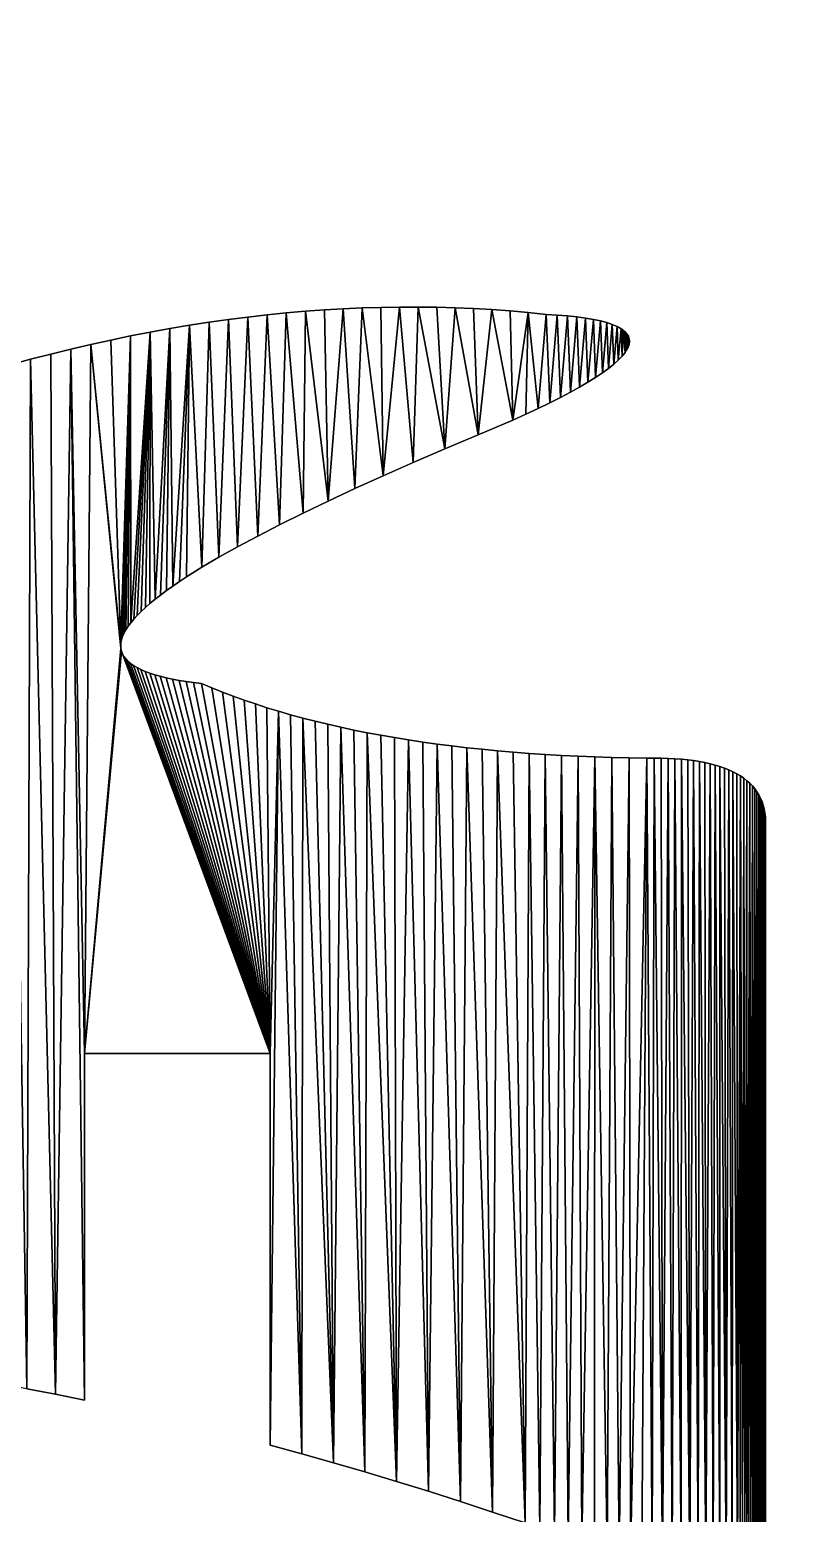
# Model space of a CAD drawing. Extents: x 10 to 917, y 10 to 841.
# Drawn here: x 140.4 to 166.9, y 176.2 to 226.8 of the extents above; entities that cross this region are included whole.
import ezdxf

# ---------------------------------------------------------------- set-up
doc = ezdxf.new("R2010")
doc.units = 0
doc.header["$MEASUREMENT"] = 0
doc.layers.get('0').update_dxf_attribs({"linetype": 'CONTINUOUS'})

msp = doc.modelspace()

# ---------------------------------------------------------------- linework, layer by layer
for p, q in [((149.179, 217.122), (148.524, 217.057)), ((149.831, 217.179), (149.179, 217.122)), ((150.48, 217.226), (149.831, 217.179)), ((151.126, 217.264), (150.48, 217.226)), ((151.77, 217.293), (151.126, 217.264)), ((152.411, 217.312), (151.77, 217.293)), ((153.049, 217.322), (152.411, 217.312)), ((153.685, 217.323), (153.049, 217.322)), ((154.317, 217.315), (153.685, 217.323)), ((154.947, 217.297), (154.317, 217.315)), ((155.575, 217.27), (154.947, 217.297)), ((156.199, 217.234), (155.575, 217.27)), ((156.821, 217.188), (156.199, 217.234)), ((157.44, 217.133), (156.821, 217.188)), ((158.056, 217.069), (157.44, 217.133)), ((158.43, 217.047), (158.056, 217.069)), ((145.209, 216.588), (144.538, 216.467)), ((145.878, 216.7), (145.209, 216.588)), ((146.544, 216.803), (145.878, 216.7)), ((147.206, 216.897), (146.544, 216.803)), ((147.867, 216.981), (147.206, 216.897)), ((148.524, 217.057), (147.867, 216.981)), ((158.777, 217.019), (158.43, 217.047)), ((159.098, 216.985), (158.777, 217.019)), ((159.393, 216.945), (159.098, 216.985)), ((159.661, 216.9), (159.393, 216.945)), ((159.903, 216.848), (159.661, 216.9)), ((160.118, 216.791), (159.903, 216.848)), ((160.307, 216.728), (160.118, 216.791)), ((160.469, 216.659), (160.307, 216.728)), ((160.605, 216.584), (160.469, 216.659)), ((160.664, 216.545), (160.605, 216.584)), ((143.188, 216.196), (142.508, 216.046)), ((143.864, 216.336), (143.188, 216.196)), ((144.538, 216.467), (143.864, 216.336)), ((160.715, 216.504), (160.664, 216.545)), ((160.76, 216.461), (160.715, 216.504)), ((160.798, 216.417), (160.76, 216.461)), ((160.83, 216.372), (160.798, 216.417)), ((160.855, 216.325), (160.83, 216.372)), ((160.874, 216.277), (160.855, 216.325)), ((160.867, 216.013), (160.882, 216.069)), ((160.885, 216.227), (160.874, 216.277)), ((160.882, 216.069), (160.889, 216.123)), ((160.891, 216.176), (160.885, 216.227)), ((160.889, 216.123), (160.891, 216.176)), ((140.454, 215.542), (139.764, 215.356)), ((141.141, 215.72), (140.454, 215.542)), ((141.826, 215.888), (141.141, 215.72)), ((142.508, 216.046), (141.826, 215.888)), ((160.513, 215.515), (160.641, 215.649)), ((160.641, 215.649), (160.743, 215.776)), ((160.743, 215.776), (160.784, 215.837)), ((160.784, 215.837), (160.818, 215.897)), ((160.818, 215.897), (160.846, 215.956)), ((160.846, 215.956), (160.867, 216.013)), ((159.736, 214.924), (159.97, 215.081)), ((159.97, 215.081), (160.177, 215.231)), ((160.177, 215.231), (160.358, 215.376)), ((160.358, 215.376), (160.513, 215.515)), ((158.876, 214.419), (159.189, 214.594)), ((159.189, 214.594), (159.476, 214.762)), ((159.476, 214.762), (159.736, 214.924)), ((157.778, 213.862), (158.171, 214.054)), ((158.171, 214.054), (158.537, 214.239)), ((158.537, 214.239), (158.876, 214.419)), ((156.914, 213.461), (157.36, 213.665)), ((157.36, 213.665), (157.778, 213.862)), ((155.726, 212.968), (156.914, 213.461)), ((154.593, 212.488), (155.726, 212.968)), ((152.492, 211.569), (153.515, 212.022)), ((153.515, 212.022), (154.593, 212.488)), ((151.525, 211.131), (152.492, 211.569)), ((150.613, 210.706), (151.525, 211.131)), ((149.756, 210.295), (150.613, 210.706)), ((148.954, 209.897), (149.756, 210.295)), ((147.516, 209.144), (148.208, 209.514)), ((148.208, 209.514), (148.954, 209.897)), ((146.88, 208.788), (147.516, 209.144)), ((146.3, 208.446), (146.88, 208.788)), ((145.304, 207.802), (145.532, 207.958)), ((145.532, 207.958), (145.774, 208.117)), ((145.774, 208.117), (146.3, 208.446)), ((144.702, 207.356), (144.889, 207.501)), ((144.889, 207.501), (145.09, 207.65)), ((145.09, 207.65), (145.304, 207.802)), ((144.225, 206.94), (144.37, 207.075)), ((144.37, 207.075), (144.529, 207.214)), ((144.529, 207.214), (144.702, 207.356)), ((143.781, 206.434), (143.871, 206.555)), ((143.871, 206.555), (143.975, 206.68)), ((143.975, 206.68), (144.093, 206.808)), ((144.093, 206.808), (144.225, 206.94)), ((143.538, 205.879), (143.559, 205.983)), ((143.559, 205.983), (143.594, 206.091)), ((143.594, 206.091), (143.643, 206.202)), ((143.643, 206.202), (143.705, 206.316)), ((143.705, 206.316), (143.781, 206.434)), ((143.531, 205.778), (143.538, 205.879)), ((143.537, 205.681), (143.531, 205.778)), ((143.558, 205.587), (143.537, 205.681)), ((143.592, 205.497), (143.558, 205.587)), ((143.64, 205.41), (143.592, 205.497)), ((143.702, 205.326), (143.64, 205.41)), ((143.777, 205.246), (143.702, 205.326)), ((143.867, 205.169), (143.777, 205.246)), ((143.97, 205.096), (143.867, 205.169)), ((144.087, 205.026), (143.97, 205.096)), ((144.218, 204.96), (144.087, 205.026)), ((144.362, 204.897), (144.218, 204.96)), ((144.521, 204.837), (144.362, 204.897)), ((144.693, 204.781), (144.521, 204.837)), ((144.879, 204.729), (144.693, 204.781)), ((145.079, 204.68), (144.879, 204.729)), ((145.293, 204.634), (145.079, 204.68)), ((145.52, 204.592), (145.293, 204.634)), ((145.762, 204.553), (145.52, 204.592)), ((146.017, 204.517), (145.762, 204.553)), ((146.286, 204.485), (146.017, 204.517)), ((146.638, 204.336), (146.286, 204.485)), ((146.999, 204.192), (146.638, 204.336)), ((147.367, 204.052), (146.999, 204.192)), ((147.743, 203.916), (147.367, 204.052)), ((148.127, 203.785), (147.743, 203.916)), ((148.519, 203.658), (148.127, 203.785)), ((148.919, 203.536), (148.519, 203.658)), ((149.327, 203.418), (148.919, 203.536)), ((149.743, 203.305), (149.327, 203.418)), ((150.167, 203.196), (149.743, 203.305)), ((150.598, 203.092), (150.167, 203.196)), ((151.037, 202.992), (150.598, 203.092)), ((151.485, 202.897), (151.037, 202.992)), ((151.94, 202.806), (151.485, 202.897)), ((152.403, 202.719), (151.94, 202.806)), ((152.874, 202.637), (152.403, 202.719)), ((153.353, 202.56), (152.874, 202.637)), ((153.839, 202.487), (153.353, 202.56)), ((154.334, 202.418), (153.839, 202.487)), ((154.836, 202.354), (154.334, 202.418)), ((155.347, 202.294), (154.836, 202.354)), ((155.865, 202.239), (155.347, 202.294)), ((156.391, 202.189), (155.865, 202.239)), ((156.925, 202.142), (156.391, 202.189)), ((157.467, 202.101), (156.925, 202.142)), ((158.017, 202.063), (157.467, 202.101)), ((158.575, 202.03), (158.017, 202.063)), ((159.14, 202.002), (158.575, 202.03)), ((159.714, 201.978), (159.14, 202.002)), ((160.295, 201.959), (159.714, 201.978)), ((160.885, 201.944), (160.295, 201.959)), ((161.482, 201.933), (160.885, 201.944)), ((161.735, 201.936), (161.482, 201.933)), ((161.98, 201.934), (161.735, 201.936)), ((162.217, 201.928), (161.98, 201.934)), ((162.446, 201.916), (162.217, 201.928)), ((162.667, 201.9), (162.446, 201.916)), ((162.88, 201.879), (162.667, 201.9)), ((163.084, 201.853), (162.88, 201.879)), ((163.28, 201.823), (163.084, 201.853)), ((163.468, 201.787), (163.28, 201.823)), ((163.648, 201.747), (163.468, 201.787)), ((163.82, 201.702), (163.648, 201.747)), ((163.983, 201.652), (163.82, 201.702)), ((164.139, 201.598), (163.983, 201.652)), ((164.286, 201.538), (164.139, 201.598)), ((164.425, 201.474), (164.286, 201.538)), ((164.556, 201.405), (164.425, 201.474)), ((164.679, 201.332), (164.556, 201.405)), ((164.794, 201.253), (164.679, 201.332)), ((164.9, 201.17), (164.794, 201.253)), ((164.998, 201.082), (164.9, 201.17)), ((165.089, 200.989), (164.998, 201.082)), ((165.171, 200.891), (165.089, 200.989)), ((165.244, 200.789), (165.171, 200.891)), ((165.31, 200.682), (165.244, 200.789)), ((165.368, 200.57), (165.31, 200.682)), ((165.417, 200.453), (165.368, 200.57)), ((165.458, 200.332), (165.417, 200.453)), ((165.491, 200.205), (165.458, 200.332)), ((165.516, 200.074), (165.491, 200.205)), ((165.533, 199.938), (165.516, 200.074)), ((165.542, 199.798), (165.533, 199.938)), ((165.542, 199.652), (165.542, 199.798)), ((165.542, 176.142), (165.542, 199.652)), ((142.293, 180.049), (142.293, 191.861)), ((142.293, 191.861), (148.634, 191.861)), ((148.634, 191.861), (148.634, 178.511)), ((140.32, 180.435), (141.305, 180.246)), ((141.305, 180.246), (142.293, 180.049)), ((148.634, 178.511), (149.711, 178.216)), ((149.711, 178.216), (150.787, 177.911)), ((150.787, 177.911), (151.865, 177.597)), ((151.865, 177.597), (152.946, 177.271)), ((152.946, 177.271), (154.032, 176.935)), ((154.032, 176.935), (155.124, 176.587)), ((155.124, 176.587), (156.224, 176.228)), ((156.224, 176.228), (157.334, 175.856))]:
    msp.add_line(p, q)

# ---------------------------------------------------------------- meshes
mesh = msp.add_polyface()
corners = [(153.596, 245.839), (155.88, 237.58), (153.403, 240.892), (154.297, 247.525), (154.704, 250.699), (155.983, 253.643), (159.676, 233.786), (158.997, 256.83), (160.985, 249.147), (161.005, 249.35), (162.087, 258.875), (160.97, 248.938), (160.961, 248.722), (160.957, 248.5), (161.031, 249.547), (161.062, 249.737), (161.099, 249.921), (161.141, 250.099), (161.189, 250.27), (161.242, 250.435), (161.301, 250.593), (161.365, 250.745), (161.435, 250.891), (161.51, 251.031), (161.59, 251.164), (161.676, 251.291), (161.768, 251.411), (161.865, 251.525), (161.968, 251.633), (162.076, 251.734), (162.189, 251.829), (165.73, 260.267), (162.308, 251.917), (162.433, 252), (162.563, 252.076), (162.698, 252.145), (162.839, 252.208), (162.986, 252.265), (163.138, 252.315), (163.295, 252.36), (163.458, 252.397), (165.949, 252.397), (167.083, 260.39), (167.083, 252.397), (173.811, 263.737), (173.425, 262.363), (173.425, 263.608), (173.425, 244.923), (173.425, 243.677), (193.579, 260.267), (192.225, 252.397), (192.225, 260.39), (193.359, 252.397), (195.85, 252.397), (197.221, 258.875), (196.013, 252.36), (196.17, 252.315), (196.322, 252.265), (196.469, 252.208), (196.61, 252.145), (196.745, 252.076), (196.875, 252), (197, 251.917), (197.119, 251.829), (197.232, 251.734), (200.311, 256.83), (197.34, 251.633), (197.443, 251.525), (197.54, 251.411), (197.632, 251.291), (197.718, 251.164), (197.798, 251.031), (197.873, 250.891), (197.943, 250.745), (198.007, 250.593), (198.066, 250.435), (198.119, 250.27), (198.167, 250.099), (198.209, 249.921), (198.246, 249.737), (198.277, 249.547), (198.303, 249.35), (198.323, 249.147), (198.338, 248.938), (198.347, 248.722), (198.351, 248.5), (199.632, 233.786), (203.428, 237.58), (203.325, 253.643), (204.605, 250.699), (205.011, 247.525), (205.906, 240.892), (205.713, 245.839), (161.192, 245.878), (165.949, 228.729), (161.147, 246.061), (161.107, 246.252), (161.071, 246.449), (161.041, 246.655), (161.016, 246.867), (160.996, 247.086), (160.981, 247.313), (160.971, 247.547), (160.966, 247.788), (160.959, 248.272), (160.966, 248.037), (161.242, 245.702), (161.298, 245.533), (161.358, 245.371), (161.423, 245.217), (161.494, 245.07), (161.569, 244.93), (161.649, 244.797), (161.735, 244.672), (161.825, 244.554), (161.921, 244.443), (162.021, 244.339), (162.127, 244.243), (162.237, 244.154), (162.353, 244.072), (162.473, 243.997), (162.599, 243.93), (162.73, 243.87), (162.865, 243.817), (163.006, 243.771), (163.151, 243.733), (163.302, 243.701), (163.458, 243.677), (172.179, 243.677), (171.347, 224.173), (176.592, 221.167), (174.199, 263.858), (174.587, 263.97), (174.975, 264.074), (175.364, 264.169), (175.754, 264.256), (176.143, 264.335), (176.533, 264.406), (176.923, 264.468), (179.654, 221.035), (177.314, 264.522), (177.704, 264.568), (178.094, 264.605), (178.485, 264.634), (178.875, 264.655), (179.265, 264.668), (179.654, 264.672), (182.717, 221.167), (180.044, 264.668), (180.433, 264.655), (180.823, 264.634), (181.214, 264.605), (181.604, 264.568), (181.994, 264.522), (182.385, 264.468), (182.775, 264.406), (187.962, 224.173), (183.165, 264.335), (183.554, 264.256), (185.883, 243.677), (183.944, 264.169), (184.333, 264.074), (184.721, 263.97), (185.109, 263.858), (185.497, 263.737), (185.883, 263.608), (185.883, 262.363), (185.883, 244.923), (187.129, 243.677), (195.85, 243.677), (193.359, 228.729), (196.006, 243.701), (196.157, 243.733), (196.302, 243.771), (196.443, 243.817), (196.578, 243.87), (196.709, 243.93), (196.835, 243.997), (196.955, 244.072), (197.071, 244.154), (197.181, 244.243), (197.287, 244.339), (197.387, 244.443), (197.483, 244.554), (197.573, 244.672), (197.659, 244.797), (197.739, 244.93), (197.814, 245.07), (197.885, 245.217), (197.95, 245.371), (198.01, 245.533), (198.066, 245.702), (198.116, 245.878), (198.161, 246.061), (198.201, 246.252), (198.237, 246.449), (198.267, 246.655), (198.292, 246.867), (198.312, 247.086), (198.327, 247.313), (198.337, 247.547), (198.342, 247.788), (198.342, 248.037), (198.349, 248.272)]
mesh.append_faces([[corners[k] for k in face] for face in [(0, 1, 2), (41, 42, 43), (44, 45, 46), (49, 50, 51), (91, 90, 92), (103, 104, 105), (159, 166, 167)]], dxfattribs={"vtx0": -1})
mesh.append_faces([[corners[k] for k in face] for face in [(1, 5, 6), (8, 7, 9), (9, 10, 14), (14, 10, 15), (15, 10, 16), (16, 10, 17), (17, 10, 18), (18, 10, 19), (19, 10, 20), (20, 10, 21), (21, 10, 22), (22, 10, 23), (23, 10, 24), (24, 10, 25), (25, 10, 26), (26, 10, 27), (27, 10, 28), (28, 10, 29), (29, 10, 30), (30, 31, 32), (32, 31, 33), (33, 31, 34), (34, 31, 35), (35, 31, 36), (36, 31, 37), (37, 31, 38), (38, 31, 39), (39, 31, 40), (40, 31, 41), (45, 44, 47), (47, 44, 48), (50, 49, 52), (52, 49, 53), (53, 54, 55), (55, 54, 56), (56, 54, 57), (57, 54, 58), (58, 54, 59), (59, 54, 60), (60, 54, 61), (61, 54, 62), (62, 54, 63), (63, 54, 64), (64, 65, 66), (66, 65, 67), (67, 65, 68), (68, 65, 69), (69, 65, 70), (70, 65, 71), (71, 65, 72), (72, 65, 73), (73, 65, 74), (74, 65, 75), (75, 65, 76), (76, 65, 77), (77, 65, 78), (78, 65, 79), (79, 65, 80), (80, 65, 81), (81, 65, 82), (82, 65, 83), (83, 65, 84), (84, 65, 85), (86, 65, 87), (87, 90, 91), (6, 93, 94), (93, 6, 95), (95, 6, 96), (96, 6, 97), (97, 6, 98), (98, 6, 99), (99, 6, 100), (100, 6, 101), (101, 6, 102), (102, 6, 103), (104, 6, 13), (94, 128, 129), (129, 128, 130), (130, 138, 139), (139, 146, 147), (147, 155, 156), (156, 169, 170), (170, 169, 86)]], dxfattribs={"vtx0": -1, "vtx1": -1})
mesh.append_faces([[corners[k] for k in face] for face in [(6, 7, 8), (85, 65, 86), (103, 6, 104), (130, 48, 44), (156, 158, 159)]], dxfattribs={"vtx0": -1, "vtx1": -1, "vtx2": -1})
mesh.append_faces([[corners[k] for k in face] for face in [(1, 0, 3), (1, 3, 4), (1, 4, 5), (6, 5, 7), (9, 7, 10), (6, 8, 11), (6, 11, 12), (6, 12, 13), (30, 10, 31), (41, 31, 42), (53, 49, 54), (64, 54, 65), (87, 65, 88), (87, 88, 89), (87, 89, 90), (94, 93, 106), (94, 106, 107), (94, 107, 108), (94, 108, 109), (94, 109, 110), (94, 110, 111), (94, 111, 112), (94, 112, 113), (94, 113, 114), (94, 114, 115), (94, 115, 116), (94, 116, 117), (94, 117, 118), (94, 118, 119), (94, 119, 120), (94, 120, 121), (94, 121, 122), (94, 122, 123), (94, 123, 124), (94, 124, 125), (94, 125, 126), (94, 126, 127), (94, 127, 128), (130, 128, 48), (130, 44, 131), (130, 131, 132), (130, 132, 133), (130, 133, 134), (130, 134, 135), (130, 135, 136), (130, 136, 137), (130, 137, 138), (139, 138, 140), (139, 140, 141), (139, 141, 142), (139, 142, 143), (139, 143, 144), (139, 144, 145), (139, 145, 146), (147, 146, 148), (147, 148, 149), (147, 149, 150), (147, 150, 151), (147, 151, 152), (147, 152, 153), (147, 153, 154), (147, 154, 155), (156, 155, 157), (156, 157, 158), (159, 158, 160), (159, 160, 161), (159, 161, 162), (159, 162, 163), (159, 163, 164), (159, 164, 165), (159, 165, 166), (156, 159, 168), (156, 168, 169), (86, 169, 171), (86, 171, 172), (86, 172, 173), (86, 173, 174), (86, 174, 175), (86, 175, 176), (86, 176, 177), (86, 177, 178), (86, 178, 179), (86, 179, 180), (86, 180, 181), (86, 181, 182), (86, 182, 183), (86, 183, 184), (86, 184, 185), (86, 185, 186), (86, 186, 187), (86, 187, 188), (86, 188, 189), (86, 189, 190), (86, 190, 191), (86, 191, 192), (86, 192, 193), (86, 193, 194), (86, 194, 195), (86, 195, 196), (86, 196, 197), (86, 197, 198), (86, 198, 199), (86, 199, 200), (86, 200, 201), (86, 201, 202), (86, 202, 203), (86, 203, 85)]], dxfattribs={"vtx0": -1, "vtx2": -1})
mesh = msp.add_polyface()
corners = [(133.917, 214.657), (133.876, 224.774), (134.285, 225.007), (133.967, 214.808), (134.09, 215.134), (134.243, 215.493), (134.428, 215.885), (134.688, 225.227), (134.642, 216.309), (134.887, 216.767), (135.086, 225.435), (135.163, 217.256), (135.479, 225.629), (135.469, 217.778), (135.806, 218.333), (135.866, 225.81), (136.173, 218.921), (136.247, 225.978), (136.571, 219.541), (136.623, 226.133), (137, 220.194), (137.016, 226.319), (137.459, 220.88), (137.737, 226.631), (137.948, 221.598), (138.065, 226.757), (138.468, 222.349), (143.864, 216.336), (143.531, 205.778), (143.188, 216.196), (143.538, 205.879), (143.559, 205.983), (143.594, 206.091), (143.643, 206.202), (143.705, 206.316), (143.781, 206.434), (143.871, 206.555), (144.538, 216.467), (137.38, 180.942), (136.975, 214.517), (137.676, 214.741), (138.358, 180.783), (138.375, 214.955), (139.338, 180.613), (139.07, 215.16), (139.764, 215.356), (140.32, 180.435), (140.454, 215.542), (141.305, 180.246), (141.141, 215.72), (141.826, 215.888), (142.293, 191.861), (142.508, 216.046), (143.537, 205.681)]
mesh.append_faces([[corners[k] for k in face] for face in [(0, 2, 3), (3, 2, 4), (4, 2, 5), (5, 2, 6), (6, 7, 8), (8, 7, 9), (9, 10, 11), (11, 12, 13), (13, 12, 14), (14, 15, 16), (16, 17, 18), (18, 19, 20), (20, 21, 22), (22, 23, 24), (24, 25, 26), (27, 28, 29), (28, 27, 30), (30, 27, 31), (31, 27, 32), (32, 27, 33), (33, 27, 34), (34, 27, 35), (35, 27, 36), (53, 52, 28)]], dxfattribs={"vtx0": -1, "vtx1": -1})
mesh.append_faces([[corners[k] for k in face] for face in [(51, 52, 53)]], dxfattribs={"vtx0": -1, "vtx1": -1, "vtx2": -1})
mesh.append_faces([[corners[k] for k in face] for face in [(0, 1, 2), (6, 2, 7), (9, 7, 10), (11, 10, 12), (14, 12, 15), (16, 15, 17), (18, 17, 19), (36, 27, 37), (38, 39, 40), (41, 40, 42), (43, 42, 44), (43, 44, 45), (46, 45, 47), (48, 47, 49), (48, 49, 50), (51, 50, 52), (28, 52, 29)]], dxfattribs={"vtx0": -1, "vtx2": -1})
mesh = msp.add_polyface()
corners = [(143.871, 206.555), (144.538, 216.467), (143.975, 206.68), (144.093, 206.808), (144.225, 206.94), (144.37, 207.075), (144.529, 207.214), (144.702, 207.356), (145.209, 216.588), (144.889, 207.501), (145.09, 207.65), (145.304, 207.802), (145.878, 216.7), (145.532, 207.958), (145.774, 208.117), (146.3, 208.446), (146.544, 216.803), (146.88, 208.788), (147.206, 216.897), (147.516, 209.144), (147.867, 216.981), (148.208, 209.514), (148.524, 217.057), (148.954, 209.897), (149.179, 217.122), (149.756, 210.295), (149.831, 217.179), (150.613, 210.706), (150.48, 217.226), (151.126, 217.264), (151.525, 211.131), (151.77, 217.293), (152.492, 211.569), (152.411, 217.312), (153.049, 217.322), (153.515, 212.022), (153.685, 217.323), (154.593, 212.488), (154.317, 217.315), (154.947, 217.297), (155.726, 212.968), (155.575, 217.27), (156.199, 217.234), (156.914, 213.461)]
mesh.append_faces([[corners[k] for k in face] for face in [(0, 1, 2), (2, 1, 3), (3, 1, 4), (4, 1, 5), (5, 1, 6), (6, 1, 7), (7, 8, 9), (9, 8, 10), (10, 8, 11), (11, 12, 13), (13, 12, 14), (14, 12, 15), (15, 16, 17), (17, 18, 19), (19, 20, 21), (21, 22, 23), (23, 24, 25), (25, 26, 27), (27, 29, 30), (30, 31, 32), (32, 34, 35), (35, 36, 37), (37, 39, 40), (40, 42, 43)]], dxfattribs={"vtx0": -1, "vtx1": -1})
mesh.append_faces([[corners[k] for k in face] for face in [(7, 1, 8), (11, 8, 12), (15, 12, 16), (17, 16, 18), (19, 18, 20), (21, 20, 22), (23, 22, 24), (25, 24, 26), (27, 26, 28), (27, 28, 29), (30, 29, 31), (32, 31, 33), (32, 33, 34), (35, 34, 36), (37, 36, 38), (37, 38, 39), (40, 39, 41), (40, 41, 42)]], dxfattribs={"vtx0": -1, "vtx2": -1})
mesh = msp.add_polyface()
corners = [(156.914, 213.461), (156.199, 217.234), (156.821, 217.188), (157.44, 217.133), (157.36, 213.665), (157.778, 213.862), (158.056, 217.069), (158.171, 214.054), (158.43, 217.047), (158.537, 214.239), (158.777, 217.019), (158.876, 214.419), (159.098, 216.985), (159.189, 214.594), (159.393, 216.945), (159.476, 214.762), (159.661, 216.9), (159.736, 214.924), (159.903, 216.848), (159.97, 215.081), (160.118, 216.791), (160.177, 215.231), (160.307, 216.728), (160.358, 215.376), (160.469, 216.659), (160.513, 215.515), (160.605, 216.584), (160.641, 215.649), (160.664, 216.545), (160.743, 215.776), (160.715, 216.504), (160.76, 216.461), (160.784, 215.837), (160.798, 216.417), (160.818, 215.897), (160.83, 216.372), (160.846, 215.956), (160.855, 216.325), (160.867, 216.013), (160.874, 216.277), (160.882, 216.069), (160.885, 216.227), (160.889, 216.123), (160.891, 216.176)]
mesh.append_faces([[corners[k] for k in face] for face in [(42, 41, 43)]], dxfattribs={"vtx0": -1})
mesh.append_faces([[corners[k] for k in face] for face in [(0, 3, 4), (4, 3, 5), (5, 6, 7), (7, 8, 9), (9, 10, 11), (11, 12, 13), (13, 14, 15), (15, 16, 17), (17, 18, 19), (19, 20, 21), (21, 22, 23), (23, 24, 25), (25, 26, 27), (27, 28, 29), (29, 31, 32), (32, 33, 34), (34, 35, 36), (36, 37, 38), (38, 39, 40), (40, 41, 42)]], dxfattribs={"vtx0": -1, "vtx1": -1})
mesh.append_faces([[corners[k] for k in face] for face in [(0, 1, 2), (0, 2, 3), (5, 3, 6), (7, 6, 8), (9, 8, 10), (11, 10, 12), (13, 12, 14), (15, 14, 16), (17, 16, 18), (19, 18, 20), (21, 20, 22), (23, 22, 24), (25, 24, 26), (27, 26, 28), (29, 28, 30), (29, 30, 31), (32, 31, 33), (34, 33, 35), (36, 35, 37), (38, 37, 39), (40, 39, 41)]], dxfattribs={"vtx0": -1, "vtx2": -1})
mesh = msp.add_polyface()
corners = [(134.45, 181.362), (133.777, 213.923), (133.78, 213.829), (133.791, 213.743), (133.81, 213.666), (133.836, 213.597), (133.87, 213.535), (133.912, 213.482), (133.961, 213.438), (134.018, 213.401), (134.082, 213.372), (134.154, 213.352), (134.234, 213.34), (134.321, 213.336), (134.416, 213.34), (134.519, 213.352), (135.427, 181.232), (134.629, 213.373), (134.747, 213.402), (134.873, 213.438), (135.006, 213.483), (135.147, 213.537), (135.451, 213.667), (136.403, 181.092), (135.786, 213.831), (136.152, 214.027), (136.548, 214.256), (137.38, 180.942), (136.975, 214.517), (137.676, 214.741), (138.358, 180.783), (138.375, 214.955), (139.338, 180.613), (139.764, 215.356), (140.32, 180.435), (140.454, 215.542), (141.305, 180.246), (141.826, 215.888), (142.293, 180.049), (142.293, 191.861), (143.537, 205.681), (143.558, 205.587), (148.634, 191.861), (143.592, 205.497), (143.64, 205.41), (143.702, 205.326), (143.777, 205.246), (143.867, 205.169), (143.97, 205.096)]
mesh.append_faces([[corners[k] for k in face] for face in [(0, 15, 16), (16, 22, 23), (23, 26, 27), (27, 29, 30), (30, 31, 32), (32, 33, 34), (34, 35, 36), (36, 37, 38), (38, 37, 39), (39, 41, 42)]], dxfattribs={"vtx0": -1, "vtx1": -1})
mesh.append_faces([[corners[k] for k in face] for face in [(0, 1, 2), (0, 2, 3), (0, 3, 4), (0, 4, 5), (0, 5, 6), (0, 6, 7), (0, 7, 8), (0, 8, 9), (0, 9, 10), (0, 10, 11), (0, 11, 12), (0, 12, 13), (0, 13, 14), (0, 14, 15), (16, 15, 17), (16, 17, 18), (16, 18, 19), (16, 19, 20), (16, 20, 21), (16, 21, 22), (23, 22, 24), (23, 24, 25), (23, 25, 26), (27, 26, 28), (39, 40, 41), (42, 41, 43), (42, 43, 44), (42, 44, 45), (42, 45, 46), (42, 46, 47), (42, 47, 48)]], dxfattribs={"vtx0": -1, "vtx2": -1})
mesh = msp.add_polyface()
corners = [(148.634, 191.861), (143.97, 205.096), (144.087, 205.026), (144.218, 204.96), (144.362, 204.897), (144.521, 204.837), (144.693, 204.781), (144.879, 204.729), (145.079, 204.68), (145.293, 204.634), (145.52, 204.592), (145.762, 204.553), (146.017, 204.517), (146.286, 204.485), (146.638, 204.336), (146.999, 204.192), (147.367, 204.052), (147.743, 203.916), (148.127, 203.785), (148.519, 203.658), (148.919, 203.536), (148.634, 178.511), (149.711, 178.216), (149.327, 203.418), (149.743, 203.305), (150.787, 177.911), (150.167, 203.196), (150.598, 203.092), (151.037, 202.992), (151.865, 177.597), (151.485, 202.897), (151.94, 202.806), (152.946, 177.271), (152.403, 202.719), (152.874, 202.637), (153.353, 202.56), (154.032, 176.935), (153.839, 202.487), (154.334, 202.418), (155.124, 176.587), (154.836, 202.354), (155.347, 202.294), (156.224, 176.228), (155.865, 202.239)]
mesh.append_faces([[corners[k] for k in face] for face in [(0, 20, 21), (21, 20, 22), (22, 24, 25), (25, 28, 29), (29, 31, 32), (32, 35, 36), (36, 38, 39), (39, 41, 42)]], dxfattribs={"vtx0": -1, "vtx1": -1})
mesh.append_faces([[corners[k] for k in face] for face in [(0, 1, 2), (0, 2, 3), (0, 3, 4), (0, 4, 5), (0, 5, 6), (0, 6, 7), (0, 7, 8), (0, 8, 9), (0, 9, 10), (0, 10, 11), (0, 11, 12), (0, 12, 13), (0, 13, 14), (0, 14, 15), (0, 15, 16), (0, 16, 17), (0, 17, 18), (0, 18, 19), (0, 19, 20), (22, 20, 23), (22, 23, 24), (25, 24, 26), (25, 26, 27), (25, 27, 28), (29, 28, 30), (29, 30, 31), (32, 31, 33), (32, 33, 34), (32, 34, 35), (36, 35, 37), (36, 37, 38), (39, 38, 40), (39, 40, 41), (42, 41, 43)]], dxfattribs={"vtx0": -1, "vtx2": -1})
mesh = msp.add_polyface()
corners = [(156.224, 176.228), (155.865, 202.239), (156.391, 202.189), (157.334, 175.856), (156.925, 202.142), (157.467, 202.101), (157.84, 175.659), (158.017, 202.063), (158.331, 175.476), (158.575, 202.03), (158.805, 175.306), (159.14, 202.002), (159.263, 175.149), (159.714, 201.978), (160.131, 174.875), (160.295, 201.959), (160.54, 174.758), (160.885, 201.944), (160.934, 174.655), (161.482, 201.933), (161.673, 174.487), (161.735, 201.936), (162.018, 174.423), (161.98, 201.934), (162.217, 201.928), (162.347, 174.372), (162.446, 201.916), (162.66, 174.335), (162.667, 201.9), (162.957, 174.311), (162.88, 201.879), (163.084, 201.853), (163.237, 174.3), (163.28, 201.823), (163.502, 174.302), (163.468, 201.787), (163.648, 201.747), (163.75, 174.318), (163.82, 201.702), (163.983, 174.346), (163.983, 201.652), (164.199, 174.389), (164.139, 201.598), (164.286, 201.538), (164.399, 174.444), (164.425, 201.474), (164.583, 174.512), (164.556, 201.405), (164.679, 201.332), (164.751, 174.594), (164.794, 201.253), (164.829, 174.64), (164.9, 201.17), (164.902, 174.689), (164.998, 201.082), (165.038, 174.798), (165.089, 200.989), (165.1, 174.857), (165.171, 200.891), (165.211, 174.985), (165.244, 200.789), (165.261, 175.054), (165.31, 200.682), (165.348, 175.202), (165.368, 200.57), (165.385, 175.281), (165.417, 200.453), (165.419, 175.364), (165.458, 200.332), (165.474, 175.538), (165.491, 200.205), (165.495, 175.631), (165.516, 200.074), (165.536, 175.927), (165.533, 199.938), (165.542, 199.798), (165.542, 176.142), (165.542, 199.652)]
mesh.append_faces([[corners[k] for k in face] for face in [(76, 75, 77)]], dxfattribs={"vtx0": -1})
mesh.append_faces([[corners[k] for k in face] for face in [(0, 1, 2), (3, 2, 4), (3, 4, 5), (6, 5, 7), (8, 7, 9), (10, 9, 11), (12, 11, 13), (14, 13, 15), (16, 15, 17), (18, 17, 19), (20, 19, 21), (22, 21, 23), (22, 23, 24), (25, 24, 26), (27, 26, 28), (29, 28, 30), (29, 30, 31), (32, 31, 33), (34, 33, 35), (34, 35, 36), (37, 36, 38), (39, 38, 40), (41, 40, 42), (41, 42, 43), (44, 43, 45), (46, 45, 47), (46, 47, 48), (49, 48, 50), (51, 50, 52), (53, 52, 54), (55, 54, 56), (57, 56, 58), (59, 58, 60), (61, 60, 62), (63, 62, 64), (65, 64, 66), (67, 66, 68), (69, 68, 70), (71, 70, 72), (73, 72, 74), (73, 74, 75)]], dxfattribs={"vtx0": -1, "vtx2": -1})
mesh = msp.add_polyface()
corners = [(156.224, 176.228), (156.391, 202.189), (157.334, 175.856), (157.467, 202.101), (157.84, 175.659), (158.017, 202.063), (158.331, 175.476), (158.575, 202.03), (158.805, 175.306), (159.14, 202.002), (159.263, 175.149), (159.714, 201.978), (159.705, 175.006), (160.131, 174.875), (160.295, 201.959), (160.54, 174.758), (160.885, 201.944), (160.934, 174.655), (161.482, 201.933), (161.311, 174.564), (161.673, 174.487), (161.735, 201.936), (162.018, 174.423), (162.217, 201.928), (162.347, 174.372), (162.446, 201.916), (162.66, 174.335), (162.667, 201.9), (162.957, 174.311), (163.084, 201.853), (163.237, 174.3), (163.28, 201.823), (163.502, 174.302), (163.648, 201.747), (163.75, 174.318), (163.82, 201.702), (163.983, 174.346), (163.983, 201.652), (164.199, 174.389), (164.286, 201.538), (164.399, 174.444), (164.425, 201.474), (164.583, 174.512), (164.679, 201.332), (164.669, 174.552), (164.751, 174.594), (164.794, 201.253), (164.829, 174.64), (164.9, 201.17), (164.902, 174.689), (164.998, 201.082), (164.972, 174.742), (165.038, 174.798), (165.089, 200.989), (165.1, 174.857), (165.171, 200.891), (165.157, 174.919), (165.211, 174.985), (165.244, 200.789), (165.261, 175.054), (165.31, 200.682), (165.306, 175.127), (165.348, 175.202), (165.368, 200.57), (165.385, 175.281), (165.417, 200.453), (165.419, 175.364), (165.458, 200.332), (165.449, 175.449), (165.474, 175.538), (165.491, 200.205), (165.495, 175.631), (165.516, 200.074), (165.513, 175.726), (165.536, 175.927), (165.542, 199.798), (165.542, 176.142)]
mesh.append_faces([[corners[k] for k in face] for face in [(0, 1, 2), (2, 3, 4), (4, 5, 6), (6, 7, 8), (8, 9, 10), (10, 11, 12), (12, 11, 13), (13, 14, 15), (15, 16, 17), (17, 18, 19), (19, 18, 20), (20, 21, 22), (22, 23, 24), (24, 25, 26), (26, 27, 28), (28, 29, 30), (30, 31, 32), (32, 33, 34), (34, 35, 36), (36, 37, 38), (38, 39, 40), (40, 41, 42), (42, 43, 44), (44, 43, 45), (45, 46, 47), (47, 48, 49), (49, 50, 51), (51, 50, 52), (52, 53, 54), (54, 55, 56), (56, 55, 57), (57, 58, 59), (59, 60, 61), (61, 60, 62), (62, 63, 64), (64, 65, 66), (66, 67, 68), (68, 67, 69), (69, 70, 71), (71, 72, 73), (73, 72, 74), (74, 75, 76)]], dxfattribs={"vtx0": -1, "vtx1": -1})

doc.saveas('drawing.dxf')
